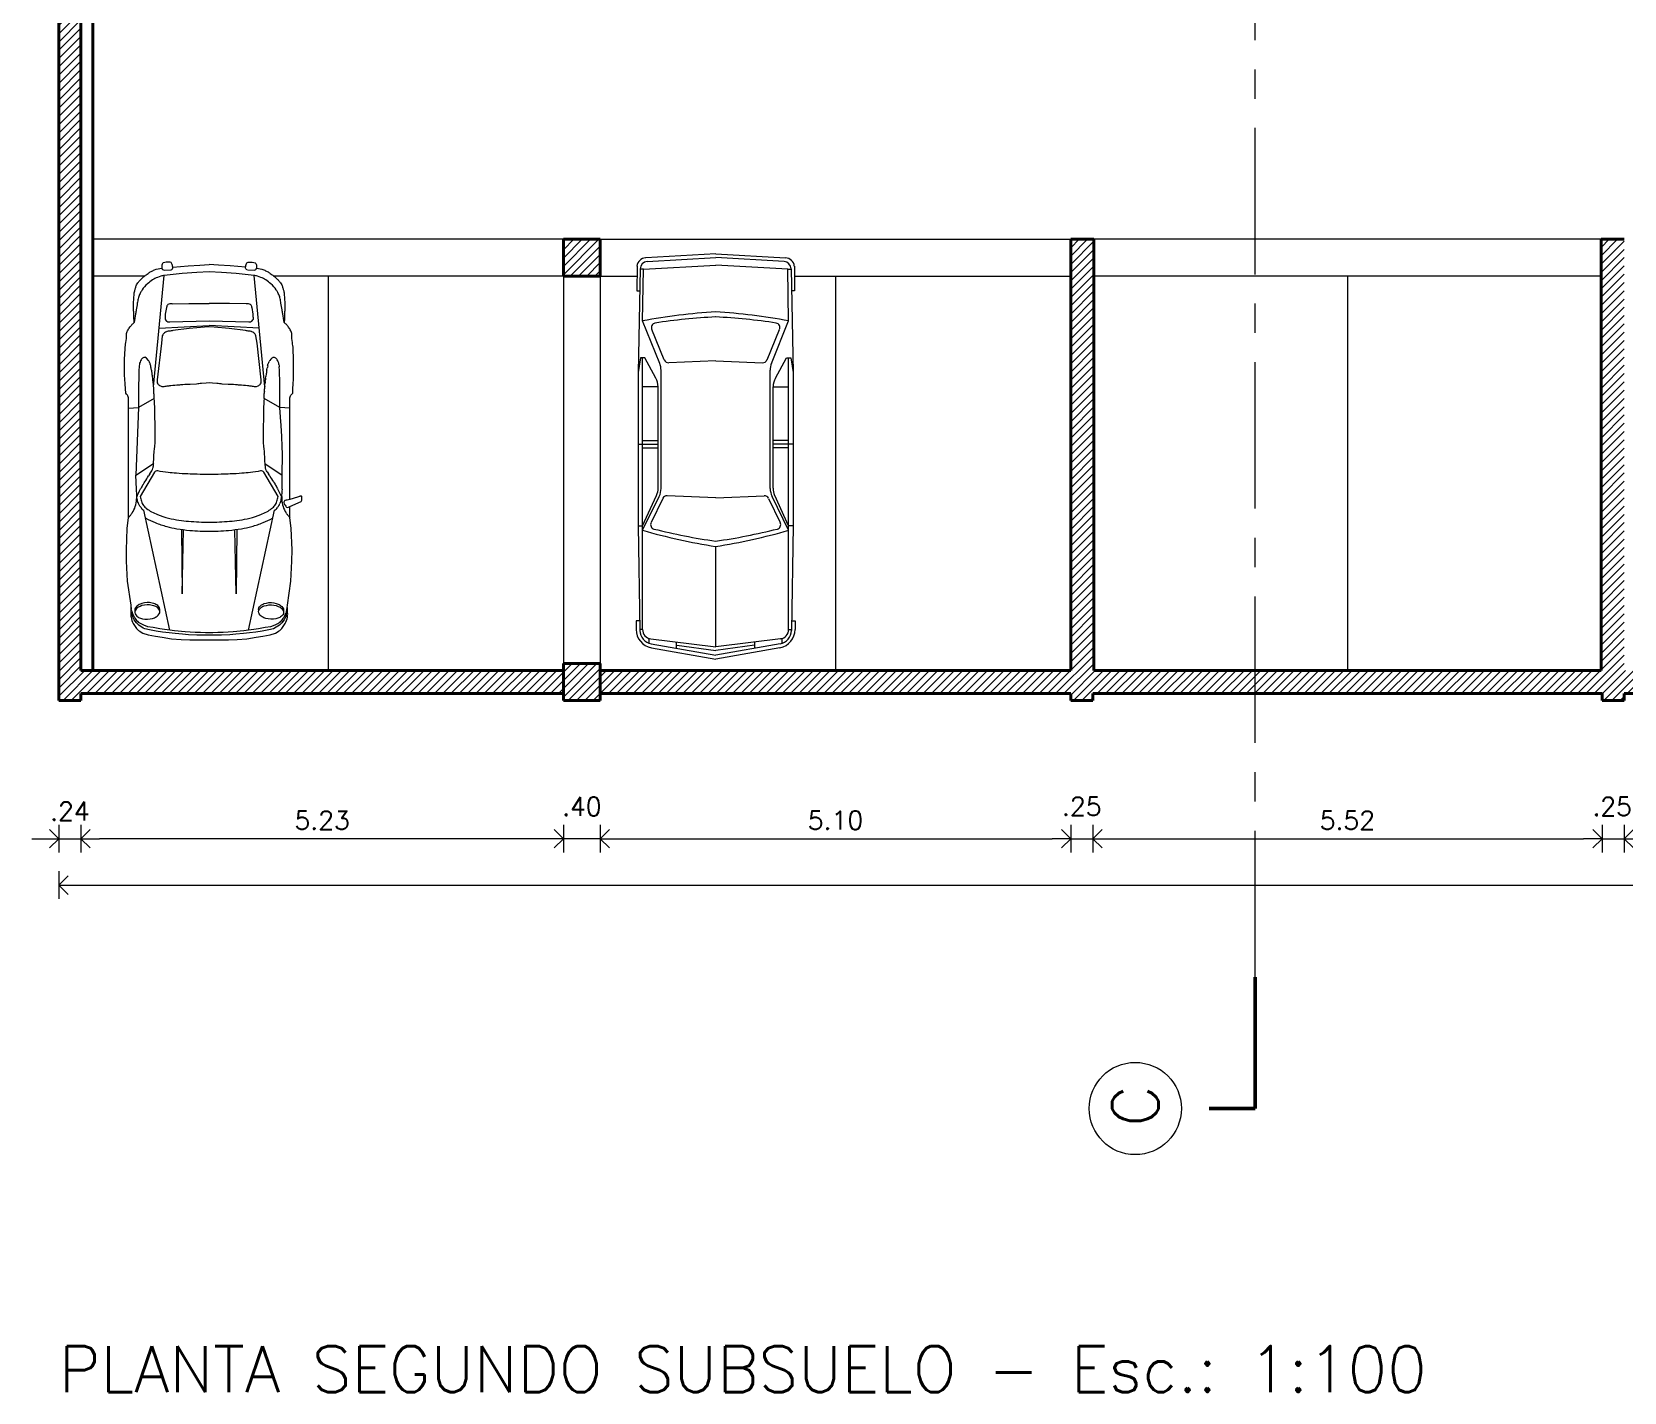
# Model space of a CAD drawing. Extents: x 952 to 1351, y -109 to 188.
# Drawn here: x 1150.88 to 1168.14, y 55.1 to 69.85 of the extents above; entities that cross this region are included whole.
import ezdxf

# ---------------------------------------------------------------- set-up
doc = ezdxf.new("R2010")
doc.units = 0
doc.header["$LTSCALE"] = 0.5
doc.linetypes.add('CENTER', pattern=[50.8, 31.75, -6.35, 6.35, -6.35])
doc.layers.get('0').update_dxf_attribs({"linetype": 'CONTINUOUS'})
doc.layers.get('Defpoints').update_dxf_attribs({"linetype": 'CONTINUOUS'})
for name, color, linetype, lineweight in [('Acotaciones', 9, 'CONTINUOUS', 9), ('Detalles 01', 8, 'CONTINUOUS', 9), ('Muros corte', 7, 'CONTINUOUS', 40), ('Punta 02', 11, 'CONTINUOUS', 20), ('Punta 05', 52, 'CONTINUOUS', 50), ('Tratamiento pisos', 251, 'CONTINUOUS', 9), ('Vehículos', 155, 'CONTINUOUS', 13)]:
    doc.layers.add(name, color=color, linetype=linetype, lineweight=lineweight)
doc.styles.add('Texto 2 mm', font='simplex.shx', dxfattribs={"height": 0.2})
doc.styles.add('Texto 5 mm', font='simplex.shx', dxfattribs={"height": 0.5})
doc.dimstyles.new('Primera línea', dxfattribs={"dimscale": 0, "dimtxt": 0.2, "dimasz": 0.2, "dimexe": 0.15, "dimexo": 0, "dimgap": 0.1, "dimtad": 1, "dimzin": 4, "dimdsep": 46, "dimtxsty": 'Texto 2 mm', "dimblk": 'OPEN90', "dimcen": 2.5, "dimclrd": 256, "dimclre": 256, "dimclrt": 256, "dimadec": 0, "dimazin": 0, "dimtfac": 1, "dimtmove": 2, "dimatfit": 3, "dimldrblk": 'OPEN90', "dimfxl": 1, "dimtolj": 1, "dimtzin": 0, "dimlwd": -1, "dimlwe": -1, "dimarcsym": 0})
doc.dimstyles.new('Segunda línea', dxfattribs={"dimscale": 0, "dimtxt": 0.2, "dimasz": 0.2, "dimexe": 0.15, "dimexo": 0.5, "dimgap": 0.1, "dimtad": 1, "dimzin": 4, "dimdsep": 46, "dimtxsty": 'Texto 2 mm', "dimblk": 'OPEN90', "dimcen": 2.5, "dimclrd": 256, "dimclre": 256, "dimclrt": 256, "dimadec": 0, "dimazin": 0, "dimtfac": 1, "dimtmove": 2, "dimatfit": 3, "dimldrblk": 'OPEN90', "dimfxl": 1, "dimtolj": 1, "dimtzin": 0, "dimlwd": -1, "dimlwe": -1, "dimarcsym": 0})
pattern_1 = [(45, (60.324364, -0.67804), (-0.0449012806, 0.0449012806), [])]

# ---------------------------------------------------------------- blocks, each defined once
blk = doc.blocks.new('Porsche planta')
at = {"color": 0, "linetype": 'ByBlock'}
for p, q in [((-0.367, 2.06), (-0.634, 0.819)), ((0.448, 2.06), (0.714, 0.819)), ((-0.244, 1.02), (-0.238, 1.685)), ((-0.238, 1.685), (-0.226, 1.022)), ((0.318, 1.685), (0.306, 1.022)), ((0.325, 1.02), (0.318, 1.685)), ((-0.712, 0.602), (-0.715, 0.457)), ((-0.56, 0.423), (-0.553, 0.412)), ((-0.553, 0.412), (-0.546, 0.399)), ((-0.546, 0.399), (-0.542, 0.387)), ((0.627, 0.399), (0.622, 0.387)), ((0.633, 0.412), (0.627, 0.399)), ((0.64, 0.423), (0.633, 0.412)), ((-0.793, -0.232), (-0.689, -0.241)), ((-0.689, -0.241), (-0.691, -0.27)), ((-0.691, -0.27), (-0.691, -0.34)), ((0.608, -0.335), (0.77, -0.241)), ((0.874, -0.232), (0.77, -0.241)), ((-0.691, -0.34), (-0.691, -0.418)), ((-0.691, -0.418), (-0.69, -0.488)), ((-0.69, -0.488), (-0.688, -0.525)), ((-0.533, -0.454), (-0.423, -1.604)), ((0.614, -0.454), (0.504, -1.604)), ((-0.688, -0.525), (-0.687, -0.588)), ((-0.687, -0.588), (-0.685, -0.625)), ((-0.685, -0.625), (-0.684, -0.66)), ((-0.475, -1.061), (0.04, -1.086)), ((0.556, -1.061), (0.04, -1.086)), ((-0.343, -1.311), (-0.17, -1.314)), ((-0.17, -1.314), (0.04, -1.315)), ((0.25, -1.314), (0.04, -1.315)), ((0.423, -1.311), (0.25, -1.314)), ((-0.355, -1.663), (-0.424, -1.66)), ((-0.335, -1.689), (-0.178, -1.704)), ((-0.178, -1.704), (-0.057, -1.712)), ((-0.057, -1.712), (0.04, -1.716)), ((0.137, -1.712), (0.04, -1.716)), ((0.258, -1.704), (0.137, -1.712)), ((0.416, -1.689), (0.258, -1.704))]:
    blk.add_line(p, q, dxfattribs=at)
for points in [[(-0.442, 2.079), (-0.375, 2.088), (-0.313, 2.095), (-0.235, 2.102), (-0.173, 2.107), (-0.087, 2.112), (-0.018, 2.112), (0.04, 2.112), (0.098, 2.112), (0.168, 2.112), (0.253, 2.107), (0.315, 2.102), (0.393, 2.095), (0.455, 2.088), (0.523, 2.079), (0.588, 2.069), (0.655, 2.055), (0.704, 2.046, -0.076061), (0.766, 2.008), (0.79, 1.984), (0.813, 1.954), (0.826, 1.928), (0.83, 1.922), (0.832, 1.915), (0.836, 1.907), (0.838, 1.899), (0.84, 1.891, 0.024992), (0.843, 1.879, -0.055838), (0.846, 1.863, -0.037237), (0.846, 1.826, 0.010303), (0.85, 1.882, 0.069994), (0.847, 1.925, 0.094971), (0.824, 1.991), (0.806, 2.02, 0.128179), (0.769, 2.062), (0.756, 2.071), (0.741, 2.081), (0.725, 2.091), (0.67, 2.107), (0.595, 2.121), (0.526, 2.132), (0.43, 2.147), (0.328, 2.157), (0.24, 2.16), (0.04, 2.16), (-0.159, 2.16), (-0.248, 2.157), (-0.35, 2.147), (-0.445, 2.132), (-0.515, 2.121), (-0.59, 2.107), (-0.644, 2.091), (-0.661, 2.081), (-0.675, 2.071), (-0.689, 2.062, 0.128179), (-0.725, 2.02), (-0.743, 1.991, 0.094971), (-0.767, 1.925, 0.069994), (-0.77, 1.882, 0.010303), (-0.765, 1.826, -0.037237), (-0.765, 1.863, -0.055838), (-0.762, 1.879, 0.024992), (-0.759, 1.891), (-0.757, 1.899), (-0.756, 1.907), (-0.752, 1.915), (-0.75, 1.922), (-0.746, 1.928), (-0.733, 1.954), (-0.709, 1.984), (-0.686, 2.008), (-0.65, 2.029), (-0.624, 2.046), (-0.575, 2.055), (-0.507, 2.069)], [(-0.596, 1.945), (-0.57, 1.942), (-0.545, 1.937), (-0.525, 1.93, -0.035612), (-0.506, 1.92, -0.053048), (-0.486, 1.905), (-0.476, 1.891), (-0.471, 1.879), (-0.47, 1.867), (-0.473, 1.854), (-0.479, 1.842), (-0.492, 1.828, -0.053048), (-0.51, 1.816, -0.035612), (-0.529, 1.808), (-0.55, 1.803), (-0.576, 1.799), (-0.602, 1.798), (-0.628, 1.801), (-0.653, 1.806), (-0.673, 1.813, -0.035612), (-0.692, 1.823, -0.053048), (-0.709, 1.836), (-0.721, 1.851), (-0.727, 1.864), (-0.728, 1.876), (-0.726, 1.889), (-0.719, 1.901), (-0.706, 1.915, -0.053048), (-0.688, 1.927, -0.035612), (-0.669, 1.935), (-0.648, 1.941), (-0.623, 1.944)], [(0.677, 1.945), (0.651, 1.942), (0.625, 1.937), (0.605, 1.93, 0.035612), (0.586, 1.92, 0.053048), (0.567, 1.905), (0.556, 1.891), (0.551, 1.879), (0.55, 1.867), (0.553, 1.854), (0.56, 1.842), (0.572, 1.828, 0.053048), (0.59, 1.816, 0.035612), (0.61, 1.808), (0.63, 1.803), (0.656, 1.799), (0.682, 1.798), (0.708, 1.801), (0.734, 1.806), (0.754, 1.813, 0.035612), (0.773, 1.823, 0.053048), (0.79, 1.836), (0.801, 1.851), (0.807, 1.864), (0.809, 1.876), (0.806, 1.889), (0.799, 1.901), (0.787, 1.915, 0.053048), (0.769, 1.927, 0.035612), (0.749, 1.935), (0.729, 1.941), (0.703, 1.944)], [(0.04, 0.944, 0.014918), (-0.171, 0.935, 0.019606), (-0.272, 0.923, 0.021498), (-0.38, 0.902, 0.041408), (-0.493, 0.864, 0.010479), (-0.555, 0.836, 0.054559), (-0.605, 0.804, 0.068511), (-0.639, 0.77, 0.099189), (-0.658, 0.728, -0.026704), (-0.672, 0.68), (-0.524, 0.429, 0.323311), (-0.49, 0.415, -0.03065), (-0.385, 0.431, 0.001086), (-0.298, 0.439, -0.019868), (-0.178, 0.446, 0.009294), (-0.083, 0.449, -0.022865), (0.04, 0.45, -0.022865), (0.163, 0.449, 0.009294), (0.259, 0.446, -0.019868), (0.379, 0.439, 0.001086), (0.465, 0.431, -0.03065), (0.571, 0.415, 0.323311), (0.604, 0.429), (0.753, 0.68, -0.026704), (0.738, 0.728, 0.099189), (0.719, 0.77, 0.068511), (0.686, 0.804, 0.054559), (0.635, 0.836, 0.010479), (0.573, 0.864, 0.041408), (0.46, 0.902, 0.021498), (0.352, 0.923, 0.019606), (0.252, 0.935, 0.014918)], [(-0.524, 0.191, -0.024218), (-0.533, 0.337), (-0.715, 0.457), (-0.716, 0.242), (-0.713, 0.162), (-0.71, 0.059), (-0.704, -0.054), (-0.697, -0.142), (-0.689, -0.241), (-0.528, -0.335, 0.031825), (-0.522, -0.219, -0.014699), (-0.519, -0.092, 0.015269), (-0.516, 0.061, 0.024289)], [(0.246, -1.055), (0.414, -1.035, 0.019104), (0.433, -1.032, -0.009159), (0.473, -1.026, 0.031826), (0.48, -1.023, 0.052632), (0.501, -1.012, 0.171331), (0.524, -0.981), (0.534, -0.904), (0.577, -0.526, -0.029797), (0.577, -0.502, 0.188975), (0.571, -0.486, 0.041781), (0.559, -0.473, 0.056578), (0.544, -0.463, 0.157073), (0.515, -0.457, 0.002681), (0.473, -0.463, -0.012314), (0.437, -0.468, -0.004904), (0.352, -0.475, 0.00764), (0.311, -0.479, -0.019123), (0.237, -0.483), (0.172, -0.486, -0.025492), (0.119, -0.492), (0.073, -0.494), (0.04, -0.497), (0.007, -0.494), (-0.039, -0.492, -0.025492), (-0.092, -0.486), (-0.156, -0.483, -0.019123), (-0.23, -0.479, 0.00764), (-0.271, -0.475, -0.004904), (-0.357, -0.468, -0.012314), (-0.393, -0.463, 0.002681), (-0.435, -0.457, 0.157073), (-0.464, -0.463, 0.056578), (-0.478, -0.473, 0.041781), (-0.491, -0.486, 0.188975), (-0.496, -0.502, -0.029797), (-0.496, -0.526), (-0.454, -0.904), (-0.443, -0.981, 0.171331), (-0.42, -1.012, 0.052632), (-0.399, -1.023, 0.031826), (-0.393, -1.026, -0.009159), (-0.353, -1.032, 0.019104), (-0.334, -1.035), (-0.166, -1.055), (-0.01, -1.069), (0.04, -1.073), (0.09, -1.069)]]:
    blk.add_lwpolyline(points, format="xyb", close=True, dxfattribs=at)
for points in [[(0.84, 1.863), (0.837, 1.874, -0.057112), (0.834, 1.885, 0.074057), (0.831, 1.891, -0.020357), (0.82, 1.911, 0.060199), (0.803, 1.939, 0.09981), (0.772, 1.975, 0.075944), (0.72, 2.003), (0.676, 2.02), (0.619, 2.029), (0.585, 2.036), (0.549, 2.043), (0.502, 2.05), (0.448, 2.057), (0.399, 2.064), (0.287, 2.073), (0.184, 2.079), (0.129, 2.081), (0.079, 2.084), (0.04, 2.082), (0.001, 2.084), (-0.049, 2.081), (-0.103, 2.079), (-0.207, 2.073), (-0.319, 2.064), (-0.367, 2.057), (-0.422, 2.05), (-0.469, 2.043), (-0.504, 2.036), (-0.538, 2.029), (-0.596, 2.02), (-0.64, 2.003, 0.075944), (-0.692, 1.975, 0.09981), (-0.723, 1.939)], [(-0.723, 1.939, 0.060199), (-0.74, 1.911, -0.020357), (-0.751, 1.891, 0.074057), (-0.753, 1.885, -0.057112), (-0.757, 1.874), (-0.759, 1.863), (-0.762, 1.852), (-0.763, 1.844), (-0.765, 1.829), (-0.767, 1.801), (-0.802, 1.554), (-0.813, 1.345), (-0.815, 1.228), (-0.807, 1.01), (-0.793, 0.896), (-0.793, 0.782), (-0.909, 0.731, 0.26651), (-0.916, 0.715, -0.046048), (-0.916, 0.683, 0.585653), (-0.903, 0.674, -0.041042), (-0.873, 0.685), (-0.793, 0.709, -0.003206), (-0.764, 0.715, 0.023233), (-0.743, 0.719, 0.172254), (-0.738, 0.722, 0.089292), (-0.732, 0.736, 0.191515), (-0.733, 0.751, 0.050928), (-0.756, 0.785, 0.355547), (-0.765, 0.791, 0.091991), (-0.793, 0.782)], [(-0.472, 1.858), (-0.471, 1.855), (-0.47, 1.843), (-0.473, 1.83), (-0.479, 1.818), (-0.492, 1.805, -0.053048), (-0.51, 1.793, -0.035612), (-0.529, 1.785), (-0.55, 1.779), (-0.576, 1.775), (-0.602, 1.775), (-0.628, 1.777), (-0.653, 1.783), (-0.673, 1.79, -0.035612), (-0.692, 1.8, -0.053048), (-0.709, 1.813), (-0.721, 1.827), (-0.727, 1.84), (-0.728, 1.853), (-0.726, 1.863)], [(0.552, 1.858), (0.551, 1.855), (0.55, 1.843), (0.553, 1.83), (0.56, 1.818), (0.572, 1.805, 0.053048), (0.59, 1.793, 0.035612), (0.61, 1.785), (0.63, 1.779), (0.656, 1.775), (0.682, 1.775), (0.708, 1.777), (0.734, 1.783), (0.754, 1.79, 0.035612), (0.773, 1.8, 0.053048), (0.79, 1.813), (0.801, 1.827), (0.807, 1.84), (0.809, 1.853), (0.807, 1.863)], [(0.84, 1.863), (0.842, 1.852), (0.844, 1.844), (0.845, 1.829), (0.847, 1.801), (0.883, 1.554), (0.893, 1.345), (0.895, 1.228), (0.887, 1.01), (0.874, 0.896, 0.015833), (0.854, 0.874, 0.030735), (0.835, 0.849, 0.067689), (0.803, 0.782, 0.069337), (0.789, 0.706, 0.000298), (0.788, 0.685, -0.01679), (0.749, 0.601)], [(0.695, 0.904, 0.013324), (0.597, 0.948, 0.030992), (0.479, 0.988, 0.024048), (0.374, 1.011, 0.017481), (0.24, 1.029, 0.017092), (0.134, 1.036, 0.000555), (0.04, 1.038, 0.000555), (-0.054, 1.036, 0.017092), (-0.16, 1.029, 0.017481), (-0.294, 1.011, 0.024048), (-0.399, 0.988, 0.030992), (-0.516, 0.948, 0.013324), (-0.615, 0.904)], [(0.874, 0.896), (0.874, -0.331, 0.158952), (0.885, -0.369, 0.068562), (0.902, -0.388), (0.905, -0.434), (0.908, -0.486), (0.91, -0.532), (0.913, -0.575), (0.913, -0.621), (0.913, -0.741), (0.907, -0.846, -0.032511), (0.9, -0.912, 0.05701), (0.894, -0.996, -0.118188), (0.882, -1.033, -0.074794), (0.86, -1.07, -0.019366), (0.84, -1.093, -0.012762), (0.814, -1.118)], [(-0.793, 0.709), (-0.793, -0.331, -0.158952), (-0.804, -0.369, -0.068562), (-0.822, -0.388), (-0.825, -0.434), (-0.828, -0.486), (-0.83, -0.532), (-0.832, -0.575), (-0.832, -0.621), (-0.832, -0.741), (-0.827, -0.846, 0.032511), (-0.819, -0.912, -0.05701), (-0.814, -0.996, 0.118188), (-0.802, -1.033, 0.074794), (-0.78, -1.07, 0.019366), (-0.76, -1.093, 0.012762), (-0.734, -1.118)], [(0.744, 0.793, 0.029294), (0.756, 0.777, -0.097394), (0.77, 0.752, 0.041228), (0.779, 0.729, -0.039917), (0.788, 0.685, 0.041416), (0.792, 0.602), (0.796, 0.457), (0.614, 0.337, -0.024218), (0.605, 0.191, 0.024289), (0.597, 0.061, 0.015269), (0.599, -0.092, -0.014699), (0.602, -0.219, 0.031825), (0.608, -0.335, -0.000324), (0.609, -0.361, -0.013538), (0.61, -0.385, 0.027693), (0.611, -0.41, -0.020103), (0.612, -0.434, 0.035852), (0.614, -0.461, -0.036864), (0.616, -0.485, 0.046721), (0.619, -0.508, -0.050458), (0.621, -0.525, 0.063348), (0.623, -0.545, -0.041553), (0.627, -0.567, 0.014238), (0.629, -0.588, 0.004738), (0.632, -0.606, 0.001859), (0.636, -0.629, -0.0009), (0.639, -0.646, 0.029058), (0.644, -0.669, -0.030721), (0.648, -0.687, 0.078523), (0.652, -0.699, -0.025161), (0.659, -0.715, 0.118417), (0.667, -0.726), (0.688, -0.749), (0.696, -0.756, 0.264692), (0.708, -0.758, 0.113633), (0.723, -0.754, 0.059206), (0.733, -0.746, 0.087323), (0.743, -0.733, 0.022677), (0.753, -0.71, 0.067037), (0.761, -0.683, -0.009818), (0.764, -0.66), (0.765, -0.625), (0.767, -0.588), (0.768, -0.525), (0.77, -0.488), (0.771, -0.418), (0.771, -0.34), (0.771, -0.27), (0.77, -0.241), (0.796, 0.457)], [(-0.352, -1.663, -0.41835), (-0.335, -1.689, -0.021212), (-0.345, -1.726, -0.388855), (-0.369, -1.742, -0.080664), (-0.436, -1.735, -0.158156), (-0.445, -1.721, -0.068495), (-0.449, -1.678, -0.055667), (-0.523, -1.662, 0.029493), (-0.543, -1.653, -0.055911), (-0.576, -1.635, 0.000971), (-0.59, -1.625, -0.016357), (-0.609, -1.611, 0.0165), (-0.625, -1.6, -0.063106), (-0.656, -1.572, 0.002692), (-0.663, -1.565, -0.016731), (-0.672, -1.557, -0.001315), (-0.679, -1.549, -0.020474), (-0.69, -1.536, -0.060237), (-0.704, -1.519, -0.066468), (-0.713, -1.497, 0.010072), (-0.718, -1.482, -0.006697), (-0.723, -1.466, -0.014302), (-0.727, -1.453, -0.015553), (-0.731, -1.436, -0.017917), (-0.734, -1.412, -0.012643), (-0.737, -1.384, -0.001214), (-0.74, -1.317, 0.044294), (-0.74, -1.286, -0.044294), (-0.74, -1.248, 0.027399), (-0.739, -1.207, -0.023961), (-0.738, -1.169, -0.002142), (-0.734, -1.118, 0.010764), (-0.72, -1.207, -0.005676), (-0.712, -1.25, 0.003101), (-0.701, -1.317, 0.004206), (-0.693, -1.364, 0.007198), (-0.688, -1.388, 0.025171), (-0.668, -1.429, 0.026671), (-0.652, -1.454, 0.084163), (-0.597, -1.517, 0.015423), (-0.544, -1.559, 0.088732), (-0.493, -1.583), (-0.458, -1.596, 0.099756), (-0.423, -1.604), (-0.238, -1.623), (-0.087, -1.634), (0.04, -1.64), (0.168, -1.634), (0.318, -1.623), (0.504, -1.604, 0.099756), (0.539, -1.596), (0.574, -1.583, 0.088732), (0.624, -1.559, 0.015423), (0.678, -1.517, 0.084163), (0.732, -1.454, 0.026671), (0.748, -1.429, 0.025171), (0.768, -1.388, 0.007198), (0.773, -1.364, 0.004206), (0.782, -1.317, 0.003101), (0.793, -1.25, -0.005676), (0.8, -1.207, 0.010764), (0.814, -1.118, -0.002142), (0.818, -1.169, -0.023961), (0.819, -1.207, 0.027399), (0.821, -1.248, -0.044294), (0.821, -1.286, 0.044294), (0.821, -1.317, -0.001214), (0.817, -1.384, -0.012643), (0.815, -1.412, -0.017917), (0.811, -1.436, -0.015553), (0.807, -1.453, -0.014302), (0.804, -1.466, -0.006697), (0.799, -1.482, 0.010072), (0.794, -1.497, -0.066468), (0.784, -1.519, -0.060237), (0.771, -1.536, -0.020474), (0.759, -1.549, -0.001315), (0.752, -1.557, -0.016731), (0.743, -1.565, 0.002692), (0.736, -1.572, -0.063106), (0.705, -1.6, 0.0165), (0.689, -1.611, -0.016357), (0.671, -1.625, 0.000971), (0.656, -1.635, -0.055911), (0.623, -1.653, 0.029493), (0.604, -1.662, -0.055667), (0.53, -1.678, 0.358934), (0.505, -1.66), (0.435, -1.663)], [(0.482, -1.272), (0.494, -1.203, 0.037582), (0.496, -1.152, 0.027766), (0.485, -1.137, 0.272793), (0.448, -1.125), (0.04, -1.135), (-0.368, -1.125, 0.272793), (-0.404, -1.137, 0.027766), (-0.416, -1.152, 0.037582), (-0.413, -1.203), (-0.402, -1.272)]]:
    blk.add_lwpolyline(points, format="xyb", dxfattribs=at)
blk.add_lwpolyline([(-0.616, -0.756), (-0.612, -0.753), (-0.607, -0.749), (-0.596, -0.738), (-0.586, -0.726)], dxfattribs=at)
for centre, radius, start, end in [((-1.131, 0.568), 0.47, 40.5275, 44.1558), ((-0.966, 0.71), 0.253, 33.4859, 40.5275), ((-0.984, 0.697), 0.275, 17.9964, 33.4859), ((-0.989, 0.696), 0.28, 2.131, 17.9964), ((-1.21, 0.667), 0.502, 352.5762, 2.0626), ((-18.218, 0.055), 17.521, 2.0626, 2.131), ((-0.431, 0.65), 0.279, 163.6276, 172.7711), ((0.563, 1.235), 1.385, 203.3787, 207.2263), ((-0.832, 0.797), 0.15, 332.9033, 342.3468), ((-0.619, 0.729), 0.0744, 140.0959, 162.3468), ((-0.806, 0.886), 0.17, 320.0959, 326.8077), ((-0.601, 0.752), 0.0754, 115.9432, 146.8077), ((0.681, 0.752), 0.0754, 33.1923, 64.0568), ((0.513, 1.209), 1.329, 207.2263, 209.0933), ((-0.507, 0.642), 0.161, 209.0933, 214.6808), ((-0.829, 0.419), 0.23, 27.8614, 34.6808), ((-1.526, -0.102), 1.099, 31.0996, 34.9133), ((1.607, -0.102), 1.099, 145.0867, 148.9004), ((0.909, 0.419), 0.23, 145.3192, 152.1386), ((0.587, 0.642), 0.161, 325.3192, 330.9067), ((-0.433, 1.209), 1.329, 330.9067, 332.7737), ((-0.353, 0.606), 0.272, 211.0996, 216.2314), ((-0.651, 0.387), 0.0984, 21.5884, 36.2314), ((-0.598, 0.364), 0.0608, 8.4392, 22.9476), ((-1.14, 0.283), 0.609, 5.0177, 8.4392), ((1.22, 0.283), 0.609, 171.5608, 174.9823), ((0.678, 0.364), 0.0608, 157.0524, 171.5608), ((0.732, 0.387), 0.0984, 143.7686, 158.4116), ((0.433, 0.606), 0.272, 323.7686, 328.9004), ((-0.658, -0.484), 0.122, 348.5447, 359.2446), ((-0.373, -0.487), 0.163, 170.7998, 179.2446), ((-0.722, -0.431), 0.191, 350.7998, 359.013), ((-0.231, -0.439), 0.3, 174.4063, 179.013), ((-0.751, -0.388), 0.222, 354.4063, 0.7515), ((19.312, -1.175), 19.858, 177.5748, 177.6491), ((-0.071, -0.379), 0.458, 177.6491, 180.7515), ((-0.758, -0.613), 0.202, 343.8915, 350.5494), ((4.018, -1.407), 4.639, 170.3432, 170.5494), ((-3.634, -0.105), 3.123, 350.3432, 350.7692), ((-1.507, -0.451), 0.968, 350.7692, 351.8551), ((-0.92, -0.535), 0.375, 351.8551, 355.1179), ((-0.41, -0.579), 0.137, 165.6001, 175.1179), ((-0.617, -0.525), 0.0772, 345.6001, 0.099), ((-0.453, -0.525), 0.0869, 168.5447, 180.099), ((-1.277, -0.76), 0.602, 7.3007, 9.5508), ((-0.576, -0.67), 0.105, 187.3007, 202.6414), ((-0.423, -0.611), 0.269, 201.7563, 206.9526), ((-0.62, -0.711), 0.0482, 206.9526, 226.9149), ((-0.615, -0.706), 0.0546, 226.9149, 240.4682), ((-0.625, -0.723), 0.0354, 240.4682, 266.3996), ((-0.623, -0.747), 0.0114, 251.3135, 310.6165), ((-0.605, -0.705), 0.0286, 311.7225, 338.7359), ((-0.414, -0.779), 0.177, 152.9707, 158.7359), ((-0.606, -0.681), 0.0394, 332.9707, 350.93), ((-0.414, -0.712), 0.155, 163.8915, 170.93), ((-0.34, -1.264), 0.0618, 188.998, 220.6463), ((-0.355, -1.243), 0.0692, 242.6671, 279.926), ((0.435, -1.243), 0.0692, 260.074, 297.3329), ((0.42, -1.264), 0.0618, 319.3537, 351.002), ((-0.426, -1.684), 0.0245, 87.2489, 166.2281), ((0.437, -1.685), 0.0218, 101.5186, 192.3266), ((0.846, -1.595), 0.441, 192.3266, 197.1873), ((0.446, -1.72), 0.0214, 194.1804, 279.1757), ((0.462, -1.532), 0.209, 266.4607, 284.9076), ((0.499, -1.714), 0.0266, 309.8164, 345.7652), ((0.373, -1.682), 0.157, 345.7652, 1.4386)]:
    blk.add_arc(centre, radius, start, end, dxfattribs=at)
blk = doc.blocks.new('A$C0C570FE1')
for p, q in [((0.125, 1.558), (0, 0.861)), ((0.167, 1.56), (0.044, 0.861)), ((0.225, 1.592), (0.136, 0.861)), ((0.171, 1.581), (0.224, 1.581)), ((1.446, 1.701), (0.312, 1.684)), ((0.321, 1.653), (0.321, 1.684)), ((0.321, 1.653), (3.268, 1.653)), ((0.416, 1.722), (0.324, 1.723)), ((0.416, 1.685), (0.416, 1.722)), ((1.398, 1.653), (1.764, 1.474)), ((3.11, 1.701), (1.446, 1.701)), ((1.446, 1.701), (1.446, 1.653)), ((1.446, 1.653), (1.776, 1.501)), ((1.744, 1.435), (1.481, 1.562)), ((2.293, 1.653), (2.293, 1.485)), ((2.333, 1.701), (2.333, 1.485)), ((2.373, 1.653), (2.373, 1.485)), ((2.953, 1.485), (2.953, 1.653)), ((3.049, 1.51), (3.268, 1.629)), ((4.234, 1.679), (3.11, 1.701)), ((3.268, 1.677), (3.11, 1.701)), ((3.208, 1.468), (3.668, 1.653)), ((3.245, 1.418), (3.577, 1.554)), ((3.268, 1.629), (3.268, 1.677)), ((3.668, 1.653), (4.23, 1.644)), ((3.993, 1.717), (3.993, 1.684)), ((4.262, 1.714), (3.993, 1.717)), ((4.23, 1.644), (4.23, 1.679)), ((4.23, 1.644), (4.272, 0.861)), ((4.313, 1.603), (4.355, 0.861)), ((4.395, 0.861), (4.353, 1.62)), ((1.75, 0.861), (1.773, 1.388)), ((1.852, 1.453), (3.134, 1.453)), ((1.855, 1.485), (2.953, 1.485)), ((0.152, 1.283), (0.093, 0.861)), ((0.119, 1.285), (0.188, 1.285)), ((3.236, 0.861), (3.214, 1.37)), ((0.125, 0.165), (0, 0.861)), ((0.167, 0.163), (0.044, 0.861)), ((0.152, 0.439), (0.093, 0.861)), ((0.136, 0.861), (1.224, 0.861)), ((0.225, 0.131), (0.136, 0.861)), ((1.75, 0.861), (1.773, 0.335)), ((3.236, 0.861), (3.214, 0.353)), ((4.23, 0.079), (4.272, 0.861)), ((4.313, 0.12), (4.355, 0.861)), ((4.395, 0.861), (4.353, 0.103)), ((0.119, 0.438), (0.188, 0.438)), ((1.398, 0.07), (1.764, 0.249)), ((1.446, 0.07), (1.776, 0.221)), ((1.744, 0.287), (1.481, 0.161)), ((1.852, 0.27), (3.134, 0.27)), ((1.855, 0.238), (2.953, 0.238)), ((2.293, 0.07), (2.293, 0.238)), ((2.333, 0.022), (2.333, 0.238)), ((2.373, 0.07), (2.373, 0.238)), ((2.953, 0.238), (2.953, 0.07)), ((3.049, 0.213), (3.268, 0.094)), ((3.208, 0.255), (3.668, 0.07)), ((3.245, 0.304), (3.577, 0.169)), ((0.171, 0.142), (0.224, 0.142)), ((1.446, 0.022), (0.312, 0.039)), ((0.321, 0.07), (3.268, 0.07)), ((0.321, 0.07), (0.321, 0.039)), ((0.416, 0.001), (0.324, 0)), ((0.416, 0.038), (0.416, 0.001)), ((1.446, 0.022), (1.446, 0.07)), ((3.11, 0.022), (1.446, 0.022)), ((3.268, 0.046), (3.11, 0.022)), ((4.234, 0.044), (3.11, 0.022)), ((3.268, 0.094), (3.268, 0.046)), ((3.668, 0.07), (4.23, 0.079)), ((3.993, 0.005), (3.993, 0.039)), ((4.262, 0.008), (3.993, 0.005)), ((4.23, 0.079), (4.23, 0.044))]:
    blk.add_line(p, q)
for centre, radius, start, end in [((0.322, 1.523), 0.2, 89.6059, 169.7934), ((0.315, 1.534), 0.15, 90.8772, 169.9992), ((0.321, 1.553), 0.1, 90, 173.024), ((7.846, -0.184), 6.705, 164.0955, 171.0276), ((1.459, 1.516), 0.05, 64.4236, 163.8009), ((3.596, 1.508), 0.05, 13.1488, 112.1811), ((-2.714, 0.453), 6.494, 3.6062, 10.6501), ((4.233, 1.599), 0.08, 3.2191, 89.3245), ((4.253, 1.615), 0.1, 3.1608, 84.5613), ((7.876, -0.089), 6.664, 165.9376, 171.8019), ((1.723, 1.39), 0.05, 357.5478, 64.4236), ((1.852, 1.653), 0.2, 243.8694, 270), ((1.855, 1.685), 0.2, 246.7861, 270), ((2.953, 1.685), 0.2, 270, 298.6282), ((3.134, 1.653), 0.2, 270, 291.9752), ((3.264, 1.372), 0.05, 112.1811, 182.5243), ((-2.765, 0.542), 6.484, 2.8274, 8.6702), ((7.846, 1.907), 6.705, 188.9724, 195.9045), ((7.876, 1.812), 6.664, 188.1981, 194.0624), ((-2.765, 1.181), 6.484, 351.3298, 357.1726), ((-2.714, 1.27), 6.494, 349.3499, 356.3938), ((3.264, 0.351), 0.05, 177.4757, 247.8189), ((1.459, 0.206), 0.05, 196.1991, 295.5764), ((1.723, 0.332), 0.05, 295.5764, 2.4522), ((1.852, 0.07), 0.2, 90, 116.1306), ((1.855, 0.038), 0.2, 90, 113.2139), ((2.953, 0.038), 0.2, 61.3718, 90), ((3.134, 0.07), 0.2, 68.0248, 90), ((3.596, 0.215), 0.05, 247.8189, 346.8512), ((0.322, 0.2), 0.2, 190.2066, 270.3941), ((0.315, 0.189), 0.15, 190.0008, 269.1228), ((0.321, 0.17), 0.1, 186.976, 270), ((4.233, 0.124), 0.08, 270.6755, 356.7809), ((4.253, 0.108), 0.1, 275.4387, 356.8392)]:
    blk.add_arc(centre, radius, start, end)
blk = doc.blocks.new('_Open90')
at = {"color": 0, "linetype": 'ByBlock', "lineweight": -2}
for p, q in [((0, 0), (-1, 0)), ((-0.5, 0.5), (0, 0)), ((0, 0), (-0.5, -0.5))]:
    blk.add_line(p, q, dxfattribs=at)
blk = doc.blocks.new('*D481')
at = {"layer": 'Acotaciones', "transparency": 16777216}
for p, q in [((1151.41, 61.252), (1151.41, 60.953)), ((1156.64, 61.252), (1156.64, 60.953)), ((1156.44, 61.103), (1151.61, 61.103))]:
    blk.add_line(p, q, dxfattribs=at)
at = {"layer": 'Defpoints', "color": 0, "transparency": 16777216}
for p in [(1151.41, 61.252), (1156.64, 61.252), (1151.41, 61.103)]:
    blk.add_point(p, dxfattribs=at)
at = {"layer": 'Acotaciones', "transparency": 16777216, "xscale": 0.2, "yscale": 0.2, "zscale": 0.2, "rotation": 180}
blk.add_blockref('_Open90', (1151.41, 61.103), dxfattribs=at)
at = {"layer": 'Acotaciones', "transparency": 16777216, "xscale": 0.2, "yscale": 0.2, "zscale": 0.2}
blk.add_blockref('_Open90', (1156.64, 61.103), dxfattribs=at)
at = {"layer": 'Acotaciones', "transparency": 16777216, "insert": (1154.025, 61.303), "char_height": 0.2, "attachment_point": 5, "style": 'Texto 2 mm'}
blk.add_mtext('\\A1;5.23', dxfattribs=at)
blk = doc.blocks.new('*D482')
at = {"layer": 'Acotaciones', "transparency": 16777216}
for p, q in [((1157.04, 61.252), (1157.04, 60.953)), ((1162.14, 61.252), (1162.14, 60.953)), ((1157.24, 61.103), (1161.94, 61.103))]:
    blk.add_line(p, q, dxfattribs=at)
at = {"layer": 'Defpoints', "color": 0, "transparency": 16777216}
for p in [(1157.04, 61.252), (1162.14, 61.252), (1162.14, 61.103)]:
    blk.add_point(p, dxfattribs=at)
at = {"layer": 'Acotaciones', "transparency": 16777216, "xscale": 0.2, "yscale": 0.2, "zscale": 0.2, "rotation": 180}
blk.add_blockref('_Open90', (1157.04, 61.103), dxfattribs=at)
at = {"layer": 'Acotaciones', "transparency": 16777216, "xscale": 0.2, "yscale": 0.2, "zscale": 0.2}
blk.add_blockref('_Open90', (1162.14, 61.103), dxfattribs=at)
at = {"layer": 'Acotaciones', "transparency": 16777216, "insert": (1159.59, 61.303), "char_height": 0.2, "attachment_point": 5, "style": 'Texto 2 mm'}
blk.add_mtext('\\A1;5.10', dxfattribs=at)
blk = doc.blocks.new('*D483')
at = {"layer": 'Acotaciones', "transparency": 16777216}
for p, q in [((1162.38, 61.252), (1162.38, 60.953)), ((1167.9, 61.252), (1167.9, 60.953)), ((1162.58, 61.103), (1167.7, 61.103))]:
    blk.add_line(p, q, dxfattribs=at)
at = {"layer": 'Defpoints', "color": 0, "transparency": 16777216}
for p in [(1162.38, 61.252), (1167.9, 61.252), (1167.9, 61.103)]:
    blk.add_point(p, dxfattribs=at)
at = {"layer": 'Acotaciones', "transparency": 16777216, "xscale": 0.2, "yscale": 0.2, "zscale": 0.2, "rotation": 180}
blk.add_blockref('_Open90', (1162.38, 61.103), dxfattribs=at)
at = {"layer": 'Acotaciones', "transparency": 16777216, "xscale": 0.2, "yscale": 0.2, "zscale": 0.2}
blk.add_blockref('_Open90', (1167.9, 61.103), dxfattribs=at)
at = {"layer": 'Acotaciones', "transparency": 16777216, "insert": (1165.14, 61.303), "char_height": 0.2, "attachment_point": 5, "style": 'Texto 2 mm'}
blk.add_mtext('\\A1;5.52', dxfattribs=at)
blk = doc.blocks.new('*D484')
at = {"layer": 'Acotaciones', "transparency": 16777216}
for p, q in [((1168.14, 61.252), (1168.14, 60.953)), ((1173.24, 61.252), (1173.24, 60.953)), ((1168.34, 61.103), (1173.04, 61.103))]:
    blk.add_line(p, q, dxfattribs=at)
at = {"layer": 'Defpoints', "color": 0, "transparency": 16777216}
for p in [(1168.14, 61.252), (1173.24, 61.252), (1173.24, 61.103)]:
    blk.add_point(p, dxfattribs=at)
at = {"layer": 'Acotaciones', "transparency": 16777216, "xscale": 0.2, "yscale": 0.2, "zscale": 0.2, "rotation": 180}
blk.add_blockref('_Open90', (1168.14, 61.103), dxfattribs=at)
at = {"layer": 'Acotaciones', "transparency": 16777216, "xscale": 0.2, "yscale": 0.2, "zscale": 0.2}
blk.add_blockref('_Open90', (1173.24, 61.103), dxfattribs=at)
at = {"layer": 'Acotaciones', "transparency": 16777216, "insert": (1170.69, 61.303), "char_height": 0.2, "attachment_point": 5, "style": 'Texto 2 mm'}
blk.add_mtext('\\A1;5.10', dxfattribs=at)
blk = doc.blocks.new('*D488')
at = {"layer": 'Acotaciones', "transparency": 16777216}
for p, q in [((1151.17, 60.752), (1151.17, 60.449)), ((1151.37, 60.599), (1190.64, 60.599)), ((1190.84, 60.752), (1190.84, 60.449))]:
    blk.add_line(p, q, dxfattribs=at)
at = {"layer": 'Defpoints', "color": 0, "transparency": 16777216}
for p in [(1151.17, 61.252), (1190.84, 61.252), (1190.84, 60.599)]:
    blk.add_point(p, dxfattribs=at)
at = {"layer": 'Acotaciones', "transparency": 16777216, "xscale": 0.2, "yscale": 0.2, "zscale": 0.2, "rotation": 180}
blk.add_blockref('_Open90', (1151.17, 60.599), dxfattribs=at)
at = {"layer": 'Acotaciones', "transparency": 16777216, "xscale": 0.2, "yscale": 0.2, "zscale": 0.2}
blk.add_blockref('_Open90', (1190.84, 60.599), dxfattribs=at)
at = {"layer": 'Acotaciones', "transparency": 16777216, "insert": (1171.005, 60.799), "char_height": 0.2, "attachment_point": 5, "style": 'Texto 2 mm'}
blk.add_mtext('\\A1;39.67', dxfattribs=at)

msp = doc.modelspace()

# ---------------------------------------------------------------- hatches: boundary and pattern name
at = {"layer": 'Detalles 01'}
h = msp.add_hatch(dxfattribs=at)
h.set_pattern_fill('ANSI31,_O', color=256, scale=0.02)
h.set_pattern_definition(pattern_1)
h.paths.add_polyline_path([(1151.41, 70.602), (1151.17, 70.602), (1151.17, 62.602), (1151.41, 62.602), (1151.41, 62.677), (1156.64, 62.677), (1156.64, 62.927), (1151.41, 62.927)])
h.paths.add_polyline_path([(1156.64, 67.202), (1157.04, 67.202), (1157.04, 67.602), (1156.64, 67.602)])
h.paths.add_polyline_path([(1157.04, 62.602), (1157.04, 63.002), (1156.64, 63.002), (1156.64, 62.602)])
h.paths.add_polyline_path([(1157.04, 62.927), (1157.04, 62.677), (1162.14, 62.677), (1162.14, 62.602), (1162.38, 62.602), (1162.38, 62.677), (1164.14, 62.677), (1164.14, 62.927), (1162.39, 62.927), (1162.39, 67.602), (1162.14, 67.602), (1162.14, 62.927)])
h = msp.add_hatch(dxfattribs=at)
h.set_pattern_fill('ANSI31,_O', color=256, scale=0.02)
h.set_pattern_definition(pattern_1)
h.paths.add_polyline_path([(1168.14, 62.677), (1173.24, 62.677), (1173.24, 62.927), (1168.14, 62.927), (1168.14, 67.602), (1167.89, 67.602), (1167.89, 62.927), (1164.14, 62.927), (1164.14, 62.677), (1167.9, 62.677), (1167.9, 62.602), (1168.14, 62.602)])
h.paths.add_polyline_path([(1173.24, 63.002), (1173.24, 62.602), (1173.64, 62.602), (1173.64, 63.002)])
h.paths.add_polyline_path([(1173.64, 67.602), (1173.24, 67.602), (1173.24, 67.202), (1173.64, 67.202)])
h.paths.add_polyline_path([(1178.84, 62.677), (1178.84, 62.927), (1173.64, 62.927), (1173.64, 62.677)])
h.paths.add_polyline_path([(1179.24, 63.002), (1178.84, 63.002), (1178.84, 62.602), (1179.24, 62.602)])
h.paths.add_polyline_path([(1179.24, 67.602), (1178.84, 67.602), (1178.84, 67.202), (1179.24, 67.202)])

# ---------------------------------------------------------------- linework, layer by layer
at = {"layer": 'Acotaciones'}
for p, q in [((1151.07, 61.202), (1151.17, 61.102)), ((1151.17, 61.252), (1151.17, 60.953)), ((1151.41, 61.252), (1151.41, 60.953)), ((1156.64, 61.252), (1156.64, 60.953)), ((1157.04, 61.252), (1157.04, 60.953)), ((1150.877, 61.103), (1151.41, 61.103)), ((1151.17, 61.102), (1151.07, 61.002)), ((1157.04, 61.103), (1156.64, 61.103)), ((1162.14, 61.103), (1162.38, 61.103)), ((1167.9, 61.103), (1168.14, 61.103))]:
    msp.add_line(p, q, dxfattribs=at)
at = {"layer": 'Detalles 01', "linetype": 'CENTER', "ltscale": 0.1}
msp.add_line((1164.14, 59.602), (1164.14, 82.602), dxfattribs=at)
at = {"layer": 'Muros corte'}
for p, q in [((1151.17, 62.602), (1151.17, 78.602)), ((1151.41, 78.277), (1151.41, 62.927)), ((1151.54, 78.277), (1151.54, 62.927)), ((1157.04, 67.602), (1156.64, 67.602)), ((1156.64, 67.202), (1156.64, 67.602)), ((1157.04, 67.202), (1157.04, 67.602)), ((1162.14, 62.927), (1162.14, 67.602)), ((1162.39, 67.602), (1162.14, 67.602)), ((1162.39, 62.927), (1162.39, 67.602)), ((1167.89, 67.602), (1168.14, 67.602)), ((1167.89, 62.927), (1167.89, 67.602)), ((1157.04, 67.202), (1156.64, 67.202)), ((1156.64, 62.927), (1151.41, 62.927)), ((1157.04, 63.002), (1156.64, 63.002)), ((1156.64, 62.602), (1156.64, 63.002)), ((1157.04, 62.602), (1157.04, 63.002)), ((1157.04, 62.927), (1162.14, 62.927)), ((1162.39, 62.927), (1167.89, 62.927)), ((1156.64, 62.677), (1151.41, 62.677)), ((1151.41, 62.677), (1151.41, 62.602)), ((1157.04, 62.677), (1162.14, 62.677)), ((1162.14, 62.602), (1162.14, 62.677)), ((1162.38, 62.677), (1167.9, 62.677)), ((1162.38, 62.677), (1162.38, 62.602)), ((1167.9, 62.677), (1167.9, 62.602)), ((1168.14, 62.677), (1173.24, 62.677)), ((1168.14, 62.602), (1168.14, 62.677)), ((1151.41, 62.602), (1151.17, 62.602)), ((1157.04, 62.602), (1156.64, 62.602)), ((1162.38, 62.602), (1162.14, 62.602)), ((1162.335, 62.602), (1162.185, 62.602)), ((1167.9, 62.602), (1168.14, 62.602)), ((1167.945, 62.602), (1168.095, 62.602))]:
    msp.add_line(p, q, dxfattribs=at)
at = {"layer": 'Punta 02'}
msp.add_circle((1162.84, 58.177), 0.5, dxfattribs=at)
at = {"layer": 'Punta 05'}
for p, q in [((1164.14, 59.602), (1164.14, 58.177)), ((1164.14, 58.177), (1163.64, 58.177))]:
    msp.add_line(p, q, dxfattribs=at)
at = {"layer": 'Tratamiento pisos'}
for p, q in [((1156.64, 67.602), (1151.54, 67.602)), ((1157.04, 67.602), (1162.14, 67.602)), ((1167.89, 67.602), (1162.39, 67.602)), ((1152.097, 67.202), (1151.54, 67.202)), ((1156.64, 67.202), (1153.504, 67.202)), ((1154.09, 67.202), (1154.09, 62.927)), ((1156.64, 67.202), (1156.64, 63.002)), ((1157.04, 67.202), (1157.04, 63.002)), ((1157.04, 67.202), (1157.437, 67.202)), ((1159.145, 67.202), (1162.14, 67.202)), ((1159.59, 67.202), (1159.59, 62.927)), ((1167.89, 67.202), (1162.39, 67.202)), ((1165.14, 67.202), (1165.14, 62.927))]:
    msp.add_line(p, q, dxfattribs=at)

# ---------------------------------------------------------------- block references
at = {"layer": 'Vehículos', "xscale": 1.05, "yscale": 1.05, "zscale": 1.05, "rotation": 180}
msp.add_blockref('Porsche planta', (1152.842, 65.526), dxfattribs=at)
at = {"layer": 'Vehículos', "linetype": 'Continuous', "rotation": 89.99999999999999}
msp.add_blockref('A$C0C570FE1', (1159.152, 63.049), dxfattribs=at)

# ---------------------------------------------------------------- texts
at = {"layer": 'Acotaciones', "char_height": 0.2, "attachment_point": 5, "style": 'Texto 2 mm'}
for s, insert in [('\\A1;.24', (1151.29, 61.401)), ('\\A1;.40', (1156.84, 61.452)), ('.25', (1162.26, 61.453)), ('.25', (1168.01, 61.452))]:
    msp.add_mtext(s, dxfattribs=dict(at, insert=insert))
at = {"layer": 'Punta 05', "insert": (1163.091, 57.98), "char_height": 0.5, "width": 0.3999, "attachment_point": 7, "rotation": 90, "style": 'Texto 5 mm'}
msp.add_mtext('C', dxfattribs=at)
at = {"layer": 'Punta 05', "insert": (1151.171, 55.602), "char_height": 0.5, "width": 17.24555, "attachment_point": 1, "style": 'Texto 5 mm'}
msp.add_mtext('PLANTA SEGUNDO SUBSUELO - Esc.: 1:100', dxfattribs=at)

# ---------------------------------------------------------------- dimensions: what is measured, and where the dimension line sits
at = {"layer": 'Acotaciones'}
for base, p1, p2, dimstyle, picture, middle in [((1151.41, 61.103), (1156.64, 61.252), (1151.41, 61.252), 'Primera línea', '*D481', (1154.025, 61.303)), ((1162.14, 61.103), (1157.04, 61.252), (1162.14, 61.252), 'Primera línea', '*D482', (1159.59, 61.303)), ((1167.9, 61.103), (1162.38, 61.252), (1167.9, 61.252), 'Primera línea', '*D483', (1165.14, 61.303)), ((1173.24, 61.103), (1168.14, 61.252), (1173.24, 61.252), 'Primera línea', '*D484', (1170.69, 61.303)), ((1190.84, 60.599), (1151.17, 61.252), (1190.84, 61.252), 'Segunda línea', '*D488', (1171.005, 60.799))]:
    dim = msp.add_linear_dim(base=base, p1=p1, p2=p2, dimstyle=dimstyle, override={"dimscale": 1}, dxfattribs=at)
    dim.commit()
    dim.dimension.update_dxf_attribs({"geometry": picture, "text_midpoint": middle})

doc.saveas('drawing.dxf')
